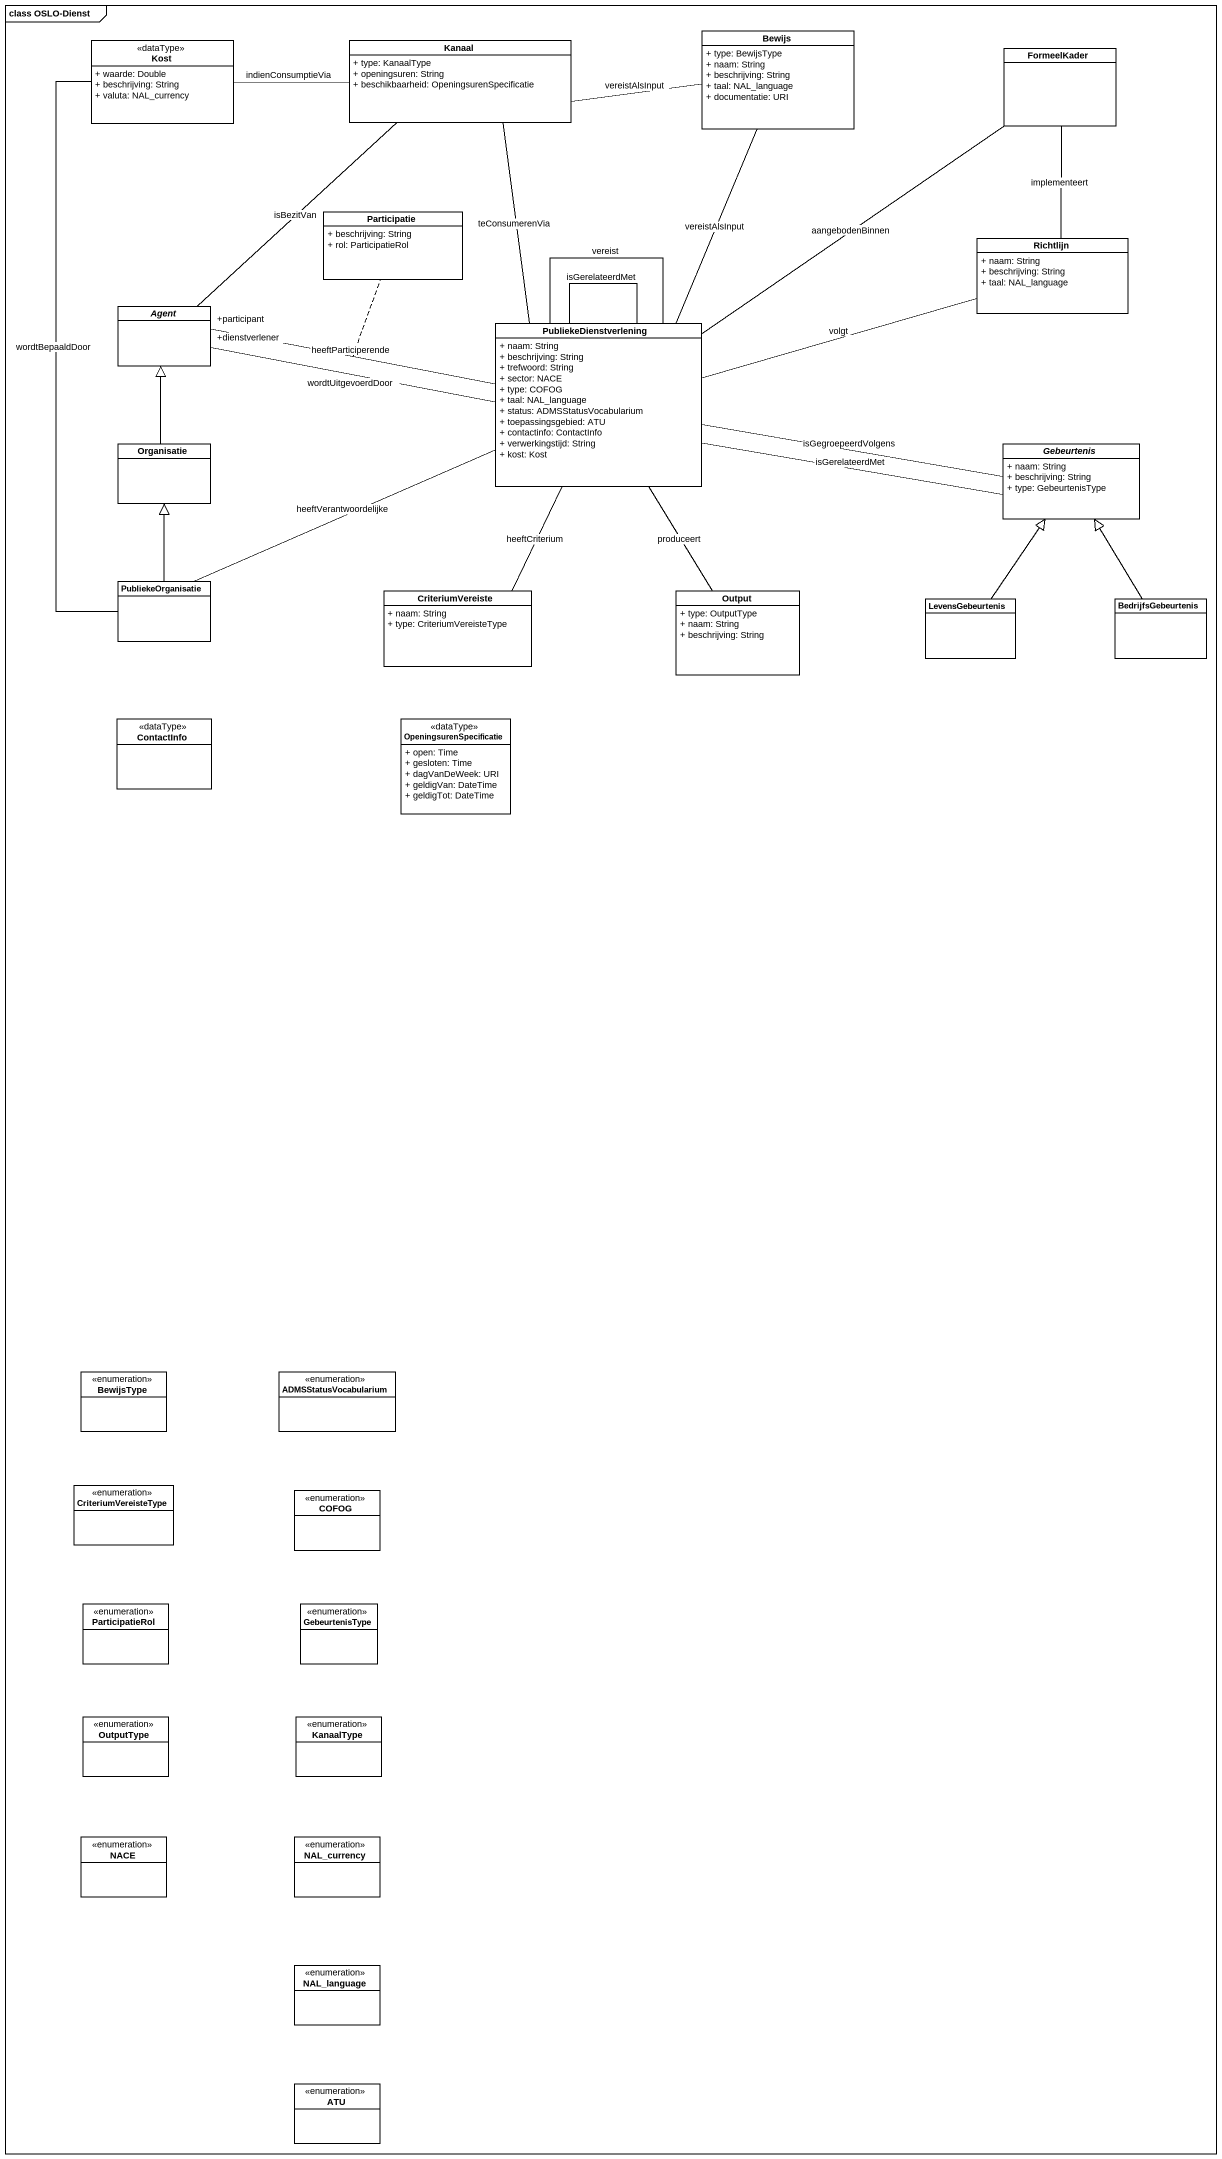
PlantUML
@startuml
mainframe class OSLO-Dienst
hide circle
hide empty members
skinparam classAttributeIconSize 0
class Kost <<dataType>> {
  + waarde: Double
  + beschrijving: String
  + valuta: NAL_currency
}
class Kanaal {
  + type: KanaalType
  + openingsuren: String
  + beschikbaarheid: OpeningsurenSpecificatie
}
class Bewijs {
  + type: BewijsType
  + naam: String
  + beschrijving: String
  + taal: NAL_language
  + documentatie: URI
}
class FormeelKader
class Participatie {
  + beschrijving: String
  + rol: ParticipatieRol
}
class Richtlijn {
  + naam: String
  + beschrijving: String
  + taal: NAL_language
}
abstract class "Agent" as Agent_
class PubliekeDienstverlening {
  + naam: String
  + beschrijving: String
  + trefwoord: String
  + sector: NACE
  + type: COFOG
  + taal: NAL_language
  + status: ADMSStatusVocabularium
  + toepassingsgebied: ATU
  + contactinfo: ContactInfo
  + verwerkingstijd: String
  + kost: Kost
}
class Organisatie
abstract class Gebeurtenis {
  + naam: String
  + beschrijving: String
  + type: GebeurtenisType
}
class PubliekeOrganisatie
class CriteriumVereiste {
  + naam: String
  + type: CriteriumVereisteType
}
class Output {
  + type: OutputType
  + naam: String
  + beschrijving: String
}
class LevensGebeurtenis
class BedrijfsGebeurtenis
class ContactInfo <<dataType>>
class OpeningsurenSpecificatie <<dataType>> {
  + open: Time
  + gesloten: Time
  + dagVanDeWeek: URI
  + geldigVan: DateTime
  + geldigTot: DateTime
}
enum BewijsType
enum ADMSStatusVocabularium
enum CriteriumVereisteType
enum COFOG
enum ParticipatieRol
enum GebeurtenisType
enum OutputType
enum KanaalType
enum NACE
enum NAL_currency
enum NAL_language
enum ATU
Kost -right- Kanaal : indienConsumptieVia
Kost -- PubliekeOrganisatie : wordtBepaaldDoor
Kanaal -right- Bewijs : vereistAlsInput
Kanaal -- Agent_ : isBezitVan
Richtlijn -up- FormeelKader : implementeert
PubliekeDienstverlening -up- Kanaal : teConsumerenVia
PubliekeDienstverlening -up- Bewijs : vereistAlsInput
PubliekeDienstverlening -up- FormeelKader : aangebodenBinnen
PubliekeDienstverlening -right- Richtlijn : volgt
PubliekeDienstverlening -left- "+dienstverlener" Agent_ : wordtUitgevoerdDoor
PubliekeDienstverlening -left- "+participant" Agent_ : heeftParticiperende
(PubliekeDienstverlening, Agent_) .. Participatie
PubliekeDienstverlening -- PubliekeDienstverlening : vereist
PubliekeDienstverlening -- PubliekeDienstverlening : isGerelateerdMet
PubliekeDienstverlening -right- Gebeurtenis : isGegroepeerdVolgens
PubliekeDienstverlening -left- PubliekeOrganisatie : heeftVerantwoordelijke
PubliekeDienstverlening -- CriteriumVereiste : heeftCriterium
PubliekeDienstverlening -- Output : produceert
Organisatie -up-|> Agent_
Gebeurtenis -left- PubliekeDienstverlening : isGerelateerdMet
PubliekeOrganisatie -up-|> Organisatie
LevensGebeurtenis -up-|> Gebeurtenis
BedrijfsGebeurtenis -up-|> Gebeurtenis
@enduml
